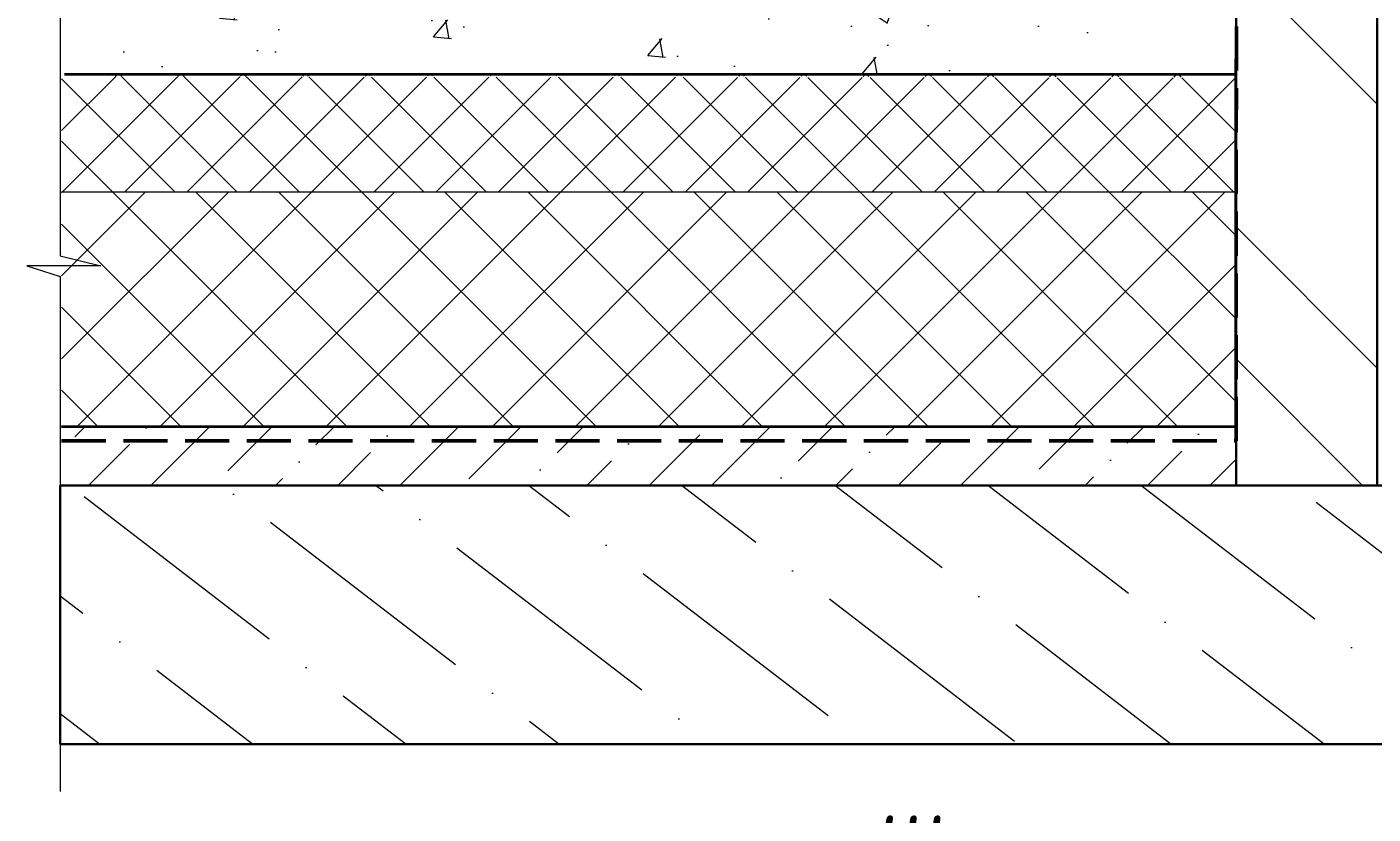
# Model space of a CAD drawing. Header units: millimetres. Extents: x -136099598 to 11807193, y 0 to 779331.
# Drawn here: x 723835 to 726125, y 350727 to 352066 of the extents above; entities that cross this region are included whole.
import ezdxf
from ezdxf import colors
from ezdxf.entities.mleader import LeaderData, LeaderLine
from ezdxf.math import Vec2, Vec3

# ---------------------------------------------------------------- set-up
doc = ezdxf.new("R2010")
doc.units = ezdxf.units.MM
doc.header["$MEASUREMENT"] = 0
doc.linetypes.add('ГОСТ 2.303 4', pattern=[7, 5, -2, 0])
for name, color, linetype, lineweight in [('АР.РД_Размеры', 174, 'Continuous', 9), ('АР_Перегородки_кирпич', 244, 'Continuous', 20), ('АР_Перегородки_кирпич_Штрих', 244, 'Continuous', 5), ('АР_Перекрытие', 250, 'Continuous', 30), ('АР_Штриховка', 253, 'Continuous', 13), ('СПДС_СИМВОЛЫ', 7, 'Continuous', 25), ('Штриховка', 7, 'Continuous', 5)]:
    doc.layers.add(name, color=color, linetype=linetype, lineweight=lineweight)
doc.layers.add('АР_Кровельный аэратор', color=250, linetype='Continuous')
doc.styles.add('Архитект', font='isocpeur.ttf', dxfattribs={"width": 0.8, "oblique": 8})

msp = doc.modelspace()

# ---------------------------------------------------------------- hatches: boundary and pattern name
at = {"layer": 'АР_Кровельный аэратор', "lineweight": 15}
h = msp.add_hatch(dxfattribs=at)
h.set_pattern_fill('AR-CONC', color=256, scale=2)
h.set_pattern_definition([(50, (-991519.1, -62113.03), (364.36934, -31.87817), [38.1, -419.1]), (355, (-991519.1, -62113.03), (-70.48684, 382.11369), [30.48, -335.28117]), (100.451445, (-991488.75, -62115.7), (293.882494, 350.235504), [32.38002, -356.18049]), (46.1842, (-991519.1, -62011.43), (542.15808, -84.08466), [57.15, -628.65]), (96.635558, (-991473.94, -62018.43), (474.80827, 494.85225), [48.57005, -534.27122]), (351.18415, (-991519.1, -62011.4), (474.80827, 494.85225), [45.71993, -502.91946]), (21, (-991468.3, -62036.83), (303.22878, -204.530396), [38.1, -419.1]), (326, (-991468.3, -62036.83), (123.60406, 368.37593), [30.48, -335.28]), (71.451445, (-991443.05, -62053.87), (426.83284, 163.84554), [32.38002, -356.179875]), (37.5, (-991519.11, -62113.03), (6.1772065, 169.110078), [0, -331.216, 0, -340.36, 0, -336.55]), (7.5, (-991519.11, -62113.03), (133.639325, 200.36115), [0, -194.056, 0, -323.596, 0, -128.27]), (327.5, (-991632.4, -62113.03), (271.18119, -11.457488), [0, -127, 0, -396.24, 0, -525.78]), (317.5, (-991683.2, -62113.03), (296.258363, 50.852982), [0, -165.1, 0, -263.144, 0, -373.38])])
h.paths.add_polyline_path([(723891.933, 351986.73), (725692.553, 351985.731), (725692.553, 352185.032), (723891.933, 352185.032)])
at = {"layer": 'АР_Перегородки_кирпич_Штрих', "lineweight": 15, "transparency": 33554687}
h = msp.add_hatch(dxfattribs=at)
h.set_pattern_fill('ANSI32', color=256, scale=50, angle=90, style=0)
h.set_pattern_definition([(135, (-986619.15, -61614.52), (-336.7596, -336.7596), []), (135, (-986619.15, -61390), (-336.7596, -336.7596), [])])
h.paths.add_polyline_path([(725892.353, 357724.284), (725892.353, 351285.931), (726132.353, 351285.931), (726132.353, 357724.284)])
at = {"layer": 'АР_Штриховка', "transparency": 33554559}
h = msp.add_hatch(dxfattribs=at)
h.set_pattern_fill('ANSI36', color=256, scale=50, angle=97.433889)
h.set_pattern_definition([(142.433889, (-993678.97, -61614.52), (-316.994321, 43.542487), [396.875, -79.375, 0, -79.375])])
h.paths.add_polyline_path([(723891.933, 351285.931), (723891.933, 350845.931), (726532.114, 350845.931), (726532.114, 351285.931)])
at = {"layer": 'Штриховка', "ltscale": 75}
h = msp.add_hatch(dxfattribs=at)
h.set_pattern_fill('НЕМЕТАЛЛИЧЕСКИЕ МАТЕРИАЛЫ', color=256, scale=29.970027, angle=180, pattern_type=2)
h.set_pattern_definition([(45, (868891.674, 417946.83), (-52.980022, 52.980022), []), (135, (868891.674, 417946.83), (-52.980022, -52.980022), [])])
edge = h.paths.add_edge_path()
edge.add_line((724041.03, 351785.432), (725892.353, 351785.432))
edge.add_line((725892.353, 351785.432), (725892.353, 351885.332))
edge.add_line((723894.352, 351885.332), (725892.353, 351885.332))
edge.add_line((723894.352, 351785.432), (723894.352, 351885.332))
edge.add_line((724094.152, 351785.432), (723894.352, 351785.432))
edge.add_line((724041.03, 351785.432), (724094.152, 351785.432))
edge = h.paths.add_edge_path()
edge.add_line((723894.352, 351885.332), (723894.352, 351985.232))
edge.add_line((723894.352, 351885.332), (725892.353, 351885.332))
edge.add_line((725892.353, 351885.332), (725892.353, 351985.232))
edge.add_line((723894.352, 351985.232), (725892.353, 351985.232))
edge = h.paths.add_edge_path()
edge.add_line((723894.352, 351981.236), (725892.024, 351979.238))
edge.add_line((725891.525, 351981.68), (725892, 351980.237))
edge.add_line((723894.352, 351985.232), (723899.347, 351985.232))
edge.add_line((723894.352, 351985.232), (725892.353, 351985.232))
edge.add_line((725892.353, 351985.232), (725892.353, 351986.231))
h = msp.add_hatch(dxfattribs=at)
h.set_pattern_fill('НЕМЕТАЛЛИЧЕСКИЕ МАТЕРИАЛЫ', color=256, scale=39.960035, angle=180, pattern_type=2)
h.set_pattern_definition([(45, (868891.67, 417946.83), (-70.64003, 70.64003), []), (135, (868891.67, 417946.83), (-70.64003, -70.64003), [])])
edge = h.paths.add_edge_path()
edge.add_line((725892.353, 351385.831), (725892.353, 351585.632))
edge.add_line((723894.352, 351585.632), (725892.353, 351585.632))
edge.add_line((723894.352, 351585.632), (723894.352, 351385.831))
edge.add_line((723894.352, 351385.831), (725892.353, 351385.831))
edge = h.paths.add_edge_path()
edge.add_line((723894.352, 351648.862), (723894.352, 351785.432))
edge.add_line((723894.352, 351648.862), (723894.352, 351585.632))
edge.add_line((723894.352, 351585.632), (725892.353, 351585.632))
edge.add_line((725892.353, 351585.632), (725892.353, 351785.432))
edge.add_line((724041.03, 351785.432), (725892.353, 351785.432))
edge.add_line((723894.352, 351785.432), (724041.03, 351785.432))
at = {"layer": 'Штриховка', "ltscale": 15}
h = msp.add_hatch(dxfattribs=at)
h.set_pattern_fill('БЕТОН И ИЗДЕЛИЯ ИЗ НЕГО', color=256, scale=29.970027, angle=180, pattern_type=2)
h.set_pattern_definition([(45, (854606.98, 417846.93), (39.735017, 145.69506), [187.312666, -40.459536, 0, -40.459536])])
edge = h.paths.add_edge_path()
edge.add_line((723894.352, 351385.831), (725892.353, 351385.831))
edge.add_line((723894.352, 351385.831), (723894.352, 351285.931))
edge.add_line((725892.353, 351285.931), (723894.352, 351285.931))
edge.add_line((725892.353, 351285.931), (725892.353, 351385.831))

# ---------------------------------------------------------------- linework, layer by layer
at = {"layer": 'АР.РД_Размеры', "elevation": 0}
msp.add_lwpolyline([(723891.933, 352551.253), (723891.933, 351676.275), (723961.099, 351659.739), (723835.311, 351659.739), (723891.933, 351641.432), (723891.933, 350765.352)], dxfattribs=at)
at = {"layer": 'АР_Перегородки_кирпич', "lineweight": 30, "ltscale": 100}
msp.add_lwpolyline([(725892.353, 357724.284), (725892.353, 351285.931), (726132.353, 351285.931), (726132.353, 357724.284)], close=True, dxfattribs=at)
at = {"layer": 'АР_Перекрытие', "lineweight": 30, "ltscale": 100}
msp.add_lwpolyline([(723891.933, 351285.931), (723891.933, 350845.931), (726532.114, 350845.931), (726532.114, 351285.931)], close=True, dxfattribs=at)
at = {"layer": 'СПДС_СИМВОЛЫ', "color": 3, "linetype": 'Continuous', "ltscale": 2.5}
for p, q in [((725891.355, 351386.83), (725891.533, 352011.205, 0)), ((723894.352, 351386.83), (725891.355, 351386.83))]:
    msp.add_line(p, q, dxfattribs=at)
at = {"layer": 'СПДС_СИМВОЛЫ', "color": 30, "linetype": 'Continuous', "ltscale": 2.5}
msp.add_line((723899.347, 351986.231), (725892.353, 351986.231), dxfattribs=at)
at = {"layer": 'СПДС_СИМВОЛЫ', "color": 3, "linetype": 'Continuous', "ltscale": 2.5, "const_width": 0.999, "elevation": 0}
for points in [[(725892.014, 352036.181), (725892.015, 352040.177)], [(725892.007, 352008.209), (725892.008, 352012.205)], [(725892.008, 352015.202), (725892.009, 352019.198)], [(725892.01, 352022.195), (725892.011, 352026.191)], [(725892.012, 352029.188), (725892.013, 352033.184)], [(725892.002, 351987.23), (725892.002, 351991.226)], [(725892.003, 351994.223), (725892.004, 351998.219)], [(725892.005, 352001.216), (725892.006, 352005.212)], [(725892, 351980.237), (725892.001, 351984.233)], [(725892.021, 351961.256), (725892.022, 351965.252)], [(725892.022, 351968.249), (725892.023, 351972.245)], [(725892.019, 351954.263), (725892.02, 351958.259)]]:
    msp.add_lwpolyline(points, dxfattribs=at)
at = {"layer": 'СПДС_СИМВОЛЫ', "color": 3, "linetype": 'Continuous', "ltscale": 2.5, "const_width": 0.999}
for points in [[(725892.015, 352039.178), (725892.016, 352043.174)], [(725892.017, 352046.171), (725892.018, 351951.266)], [(725892.031, 352007.21), (725892.032, 352011.206)], [(725892.033, 352014.203), (725892.033, 352015.201)], [(725892.026, 351986.231), (725892.027, 351990.227)], [(725892.027, 351993.224), (725892.028, 351997.22)], [(725892.029, 352000.217), (725892.03, 352004.213)], [(725891.996, 351962.255), (725891.997, 351966.251)], [(725891.998, 351969.248), (725891.999, 351973.244)], [(725892.024, 351979.238), (725892.025, 351983.234)], [(725891.991, 351941.276), (725891.992, 351945.272)], [(725891.993, 351948.269), (725891.994, 351952.265)], [(725891.995, 351955.262), (725891.996, 351959.258)], [(725891.986, 351920.297), (725891.987, 351924.293)], [(725891.988, 351927.29), (725891.989, 351931.286)], [(725891.989, 351934.283), (725891.99, 351938.279)], [(725891.979, 351892.325), (725891.98, 351896.321)], [(725891.981, 351899.318), (725891.982, 351903.314)], [(725891.982, 351906.311), (725891.983, 351910.307)], [(725891.984, 351913.304), (725891.985, 351917.3)], [(725891.974, 351871.346), (725891.975, 351875.342)], [(725891.976, 351878.339), (725891.977, 351882.335)], [(725891.977, 351885.332), (725891.978, 351889.328)], [(725891.969, 351850.367), (725891.97, 351854.363)], [(725891.97, 351857.36), (725891.971, 351861.356)], [(725891.972, 351864.353), (725891.973, 351868.349)], [(725891.963, 351829.388), (725891.964, 351833.384)], [(725891.965, 351836.381), (725891.966, 351840.377)], [(725891.967, 351843.374), (725891.968, 351847.37)], [(725891.957, 351801.416), (725891.958, 351805.412)], [(725891.958, 351808.409), (725891.959, 351812.405)], [(725891.96, 351815.402), (725891.961, 351819.398)], [(725891.962, 351822.395), (725891.963, 351826.391)], [(725891.951, 351780.437), (725891.952, 351784.433)], [(725891.953, 351787.43), (725891.954, 351791.426)], [(725891.955, 351794.423), (725891.956, 351798.419)], [(725891.946, 351759.458), (725891.947, 351763.454)], [(725891.948, 351766.451), (725891.949, 351770.447)], [(725891.95, 351773.444), (725891.951, 351777.44)], [(725891.941, 351738.479), (725891.942, 351742.475)], [(725891.943, 351745.472), (725891.944, 351749.468)], [(725891.944, 351752.465), (725891.945, 351756.461)], [(725891.934, 351710.507), (725891.935, 351714.503)], [(725891.936, 351717.5), (725891.937, 351721.496)], [(725891.938, 351724.493), (725891.939, 351728.489)], [(725891.939, 351731.486), (725891.94, 351735.482)], [(725891.929, 351689.528), (725891.93, 351693.524)], [(725891.931, 351696.521), (725891.932, 351700.517)], [(725891.932, 351703.514), (725891.933, 351707.51)], [(725891.924, 351668.549), (725891.925, 351672.545)], [(725891.925, 351675.542), (725891.926, 351679.538)], [(725891.927, 351682.535), (725891.928, 351686.531)], [(725891.917, 351640.577), (725891.918, 351644.573)], [(725891.919, 351647.57), (725891.92, 351651.566)], [(725891.92, 351654.563), (725891.921, 351658.559)], [(725891.922, 351661.556), (725891.923, 351665.552)], [(725891.912, 351619.598), (725891.913, 351623.594)], [(725891.913, 351626.591), (725891.914, 351630.587)], [(725891.915, 351633.584), (725891.916, 351637.58)], [(725891.906, 351598.619), (725891.907, 351602.615)], [(725891.908, 351605.612), (725891.909, 351609.608)], [(725891.91, 351612.605), (725891.911, 351616.601)], [(725891.901, 351577.64), (725891.902, 351581.636)], [(725891.903, 351584.633), (725891.904, 351588.629)], [(725891.905, 351591.626), (725891.906, 351595.622)], [(725891.894, 351549.667), (725891.895, 351553.663)], [(725891.896, 351556.66), (725891.897, 351560.656)], [(725891.898, 351563.653), (725891.899, 351567.649)], [(725891.9, 351570.646), (725891.901, 351574.643)], [(725891.889, 351528.688), (725891.89, 351532.684)], [(725891.891, 351535.681), (725891.892, 351539.677)], [(725891.893, 351542.674), (725891.894, 351546.67)], [(725891.855, 351388.828), (725891.856, 351392.824)], [(725891.856, 351395.821), (725891.857, 351399.817)], [(723891.933, 351386.331), (723895.929, 351386.331)], [(724031.793, 351386.331), (723891.933, 351386.331)], [(723893.213, 351386.331), (723897.209, 351386.331)], [(723898.926, 351386.331), (723902.922, 351386.331)], [(723900.206, 351386.331), (723904.202, 351386.331)], [(723905.919, 351386.331), (723909.915, 351386.331)], [(723907.199, 351386.331), (723911.195, 351386.331)], [(723912.912, 351386.331), (723916.908, 351386.331)], [(723914.192, 351386.331), (723918.188, 351386.331)], [(723919.905, 351386.331), (723923.901, 351386.331)], [(723921.185, 351386.331), (723925.181, 351386.331)], [(723926.898, 351386.331), (723930.894, 351386.331)], [(723928.178, 351386.331), (723932.174, 351386.331)], [(723933.891, 351386.331), (723937.887, 351386.331)], [(723935.171, 351386.331), (723939.167, 351386.331)], [(723940.884, 351386.331), (723944.88, 351386.331)], [(723942.164, 351386.331), (723946.16, 351386.331)], [(723947.877, 351386.331), (723951.873, 351386.331)], [(723949.157, 351386.331), (723953.153, 351386.331)], [(723954.87, 351386.331), (723958.866, 351386.331)], [(723956.15, 351386.331), (723960.146, 351386.331)], [(723961.863, 351386.331), (723965.859, 351386.331)], [(723963.143, 351386.331), (723967.139, 351386.331)], [(723968.856, 351386.331), (723972.852, 351386.331)], [(723970.136, 351386.331), (723974.132, 351386.331)], [(723975.849, 351386.331), (723979.845, 351386.331)], [(723977.129, 351386.331), (723981.125, 351386.331)], [(723982.842, 351386.331), (723986.838, 351386.331)], [(723984.122, 351386.331), (723988.118, 351386.331)], [(723989.835, 351386.331), (723993.831, 351386.331)], [(723991.115, 351386.331), (723995.111, 351386.331)], [(723996.828, 351386.331), (724000.824, 351386.331)], [(723998.108, 351386.331), (724002.104, 351386.331)], [(724003.821, 351386.331), (724007.817, 351386.331)], [(724005.101, 351386.331), (724009.097, 351386.331)], [(724010.814, 351386.331), (724014.81, 351386.331)], [(724012.094, 351386.331), (724016.09, 351386.331)], [(724017.807, 351386.331), (724021.803, 351386.331)], [(724019.087, 351386.331), (724023.083, 351386.331)], [(724024.8, 351386.331), (724028.796, 351386.331)], [(724026.08, 351386.331), (724030.076, 351386.331)], [(724033.073, 351386.331), (724037.069, 351386.331)], [(724040.066, 351386.331), (724044.062, 351386.331)], [(724047.059, 351386.331), (724051.055, 351386.331)], [(724054.052, 351386.331), (724058.048, 351386.331)], [(724061.045, 351386.331), (724065.041, 351386.331)], [(724068.038, 351386.331), (724072.034, 351386.331)], [(724075.031, 351386.331), (724079.027, 351386.331)], [(724082.024, 351386.331), (724086.02, 351386.331)], [(724089.017, 351386.331), (724093.013, 351386.331)], [(724096.01, 351386.331), (724100.006, 351386.331)], [(724103.003, 351386.331), (724106.999, 351386.331)], [(724109.996, 351386.331), (724113.992, 351386.331)], [(724116.989, 351386.331), (724120.985, 351386.331)], [(724123.982, 351386.331), (724127.978, 351386.331)], [(724130.975, 351386.331), (724134.971, 351386.331)], [(724137.968, 351386.331), (724141.964, 351386.331)], [(724144.961, 351386.331), (724148.957, 351386.331)], [(724151.954, 351386.331), (724155.95, 351386.331)], [(724158.947, 351386.331), (724162.943, 351386.331)], [(724165.94, 351386.331), (724169.936, 351386.331)], [(724172.933, 351386.331), (724176.929, 351386.331)], [(724179.926, 351386.331), (724183.922, 351386.331)], [(724186.919, 351386.331), (724190.915, 351386.331)], [(724193.912, 351386.331), (724197.908, 351386.331)], [(724200.905, 351386.331), (724204.901, 351386.331)], [(724207.898, 351386.331), (724211.894, 351386.331)], [(724214.891, 351386.331), (724218.887, 351386.331)], [(724221.884, 351386.331), (724225.88, 351386.331)], [(724228.877, 351386.331), (724232.873, 351386.331)], [(724235.87, 351386.331), (724239.866, 351386.331)], [(724242.863, 351386.331), (724246.859, 351386.331)], [(724249.856, 351386.331), (724253.852, 351386.331)], [(724256.849, 351386.331), (724260.845, 351386.331)], [(724263.842, 351386.331), (724267.838, 351386.331)], [(724270.835, 351386.331), (724274.831, 351386.331)], [(724277.829, 351386.331), (724281.825, 351386.331)], [(724284.822, 351386.331), (724288.818, 351386.331)], [(724291.815, 351386.331), (724295.811, 351386.331)], [(724298.808, 351386.331), (724302.804, 351386.331)], [(724305.801, 351386.331), (724309.797, 351386.331)], [(724312.794, 351386.331), (724316.79, 351386.331)], [(724319.787, 351386.331), (724323.783, 351386.331)], [(724326.78, 351386.331), (724330.776, 351386.331)], [(724333.773, 351386.331), (724337.769, 351386.331)], [(724340.766, 351386.331), (724344.762, 351386.331)], [(724347.759, 351386.331), (724351.755, 351386.331)], [(724354.752, 351386.331), (724358.748, 351386.331)], [(724361.745, 351386.331), (724365.741, 351386.331)], [(724368.738, 351386.331), (724372.734, 351386.331)], [(724375.731, 351386.331), (724379.727, 351386.331)], [(724382.724, 351386.331), (724386.72, 351386.331)], [(724389.717, 351386.331), (724393.713, 351386.331)], [(724396.71, 351386.331), (724400.706, 351386.331)], [(724403.703, 351386.331), (724407.699, 351386.331)], [(724410.696, 351386.331), (724414.692, 351386.331)], [(724417.689, 351386.331), (724421.685, 351386.331)], [(724424.682, 351386.331), (724428.678, 351386.331)], [(724431.675, 351386.331), (724435.671, 351386.331)], [(724438.668, 351386.331), (724442.664, 351386.331)], [(724445.661, 351386.331), (724449.657, 351386.331)], [(724452.654, 351386.331), (724456.65, 351386.331)], [(724459.647, 351386.331), (724463.643, 351386.331)], [(724466.64, 351386.331), (724470.636, 351386.331)], [(724473.633, 351386.331), (724477.629, 351386.331)], [(724480.626, 351386.331), (724484.622, 351386.331)], [(724487.619, 351386.331), (724491.615, 351386.331)], [(724494.612, 351386.331), (724498.608, 351386.331)], [(724501.605, 351386.331), (724505.601, 351386.331)], [(724508.598, 351386.331), (724512.594, 351386.331)], [(724515.591, 351386.331), (724519.587, 351386.331)], [(724522.584, 351386.331), (724526.58, 351386.331)], [(724529.577, 351386.331), (724533.573, 351386.331)], [(724536.57, 351386.331), (724540.566, 351386.331)], [(724543.563, 351386.331), (724547.559, 351386.331)], [(724550.556, 351386.331), (724554.552, 351386.331)], [(724557.549, 351386.331), (724561.545, 351386.331)], [(724564.542, 351386.331), (724568.538, 351386.331)], [(724571.535, 351386.331), (724575.531, 351386.331)], [(724578.528, 351386.331), (724582.524, 351386.331)], [(724585.521, 351386.331), (724589.517, 351386.331)], [(724592.514, 351386.331), (724596.51, 351386.331)], [(724599.507, 351386.331), (724603.503, 351386.331)], [(724606.5, 351386.331), (724610.496, 351386.331)], [(724613.493, 351386.331), (724617.489, 351386.331)], [(724620.486, 351386.331), (724624.482, 351386.331)], [(724627.479, 351386.331), (724631.475, 351386.331)], [(724634.472, 351386.331), (724638.468, 351386.331)], [(724641.465, 351386.331), (724645.461, 351386.331)], [(724648.458, 351386.331), (724652.454, 351386.331)], [(724655.451, 351386.331), (724659.447, 351386.331)], [(724662.444, 351386.331), (724666.44, 351386.331)], [(724669.437, 351386.331), (724673.433, 351386.331)], [(724676.43, 351386.331), (724680.426, 351386.331)], [(724683.423, 351386.331), (724687.419, 351386.331)], [(724690.416, 351386.331), (724694.412, 351386.331)], [(724697.409, 351386.331), (724701.405, 351386.331)], [(724704.402, 351386.331), (724708.398, 351386.331)], [(724711.395, 351386.331), (724715.391, 351386.331)], [(724718.388, 351386.331), (724722.384, 351386.331)], [(724725.381, 351386.331), (724729.377, 351386.331)], [(724732.374, 351386.331), (724736.37, 351386.331)], [(724739.367, 351386.331), (724743.363, 351386.331)], [(724746.36, 351386.331), (724750.356, 351386.331)], [(724753.353, 351386.331), (724757.349, 351386.331)], [(724760.346, 351386.331), (724764.342, 351386.331)], [(724767.339, 351386.331), (724771.335, 351386.331)], [(724774.332, 351386.331), (724778.328, 351386.331)], [(724781.325, 351386.331), (724785.321, 351386.331)], [(724788.318, 351386.331), (724792.314, 351386.331)], [(724795.311, 351386.331), (724799.307, 351386.331)], [(724802.304, 351386.331), (724806.3, 351386.331)], [(724809.297, 351386.331), (724813.293, 351386.331)], [(724816.29, 351386.331), (724820.286, 351386.331)], [(724823.283, 351386.331), (724827.279, 351386.331)], [(724830.276, 351386.331), (724834.272, 351386.331)], [(724837.269, 351386.331), (724841.265, 351386.331)], [(724844.262, 351386.331), (724848.258, 351386.331)], [(724851.255, 351386.331), (724855.251, 351386.331)], [(724858.248, 351386.331), (724862.244, 351386.331)], [(724865.241, 351386.331), (724869.237, 351386.331)], [(724872.234, 351386.331), (724876.23, 351386.331)], [(724879.227, 351386.331), (724883.223, 351386.331)], [(724886.22, 351386.331), (724890.216, 351386.331)], [(724893.213, 351386.331), (724897.209, 351386.331)], [(724900.206, 351386.331), (724904.202, 351386.331)], [(724907.199, 351386.331), (724911.195, 351386.331)], [(724914.192, 351386.331), (724918.188, 351386.331)], [(724921.185, 351386.331), (724925.181, 351386.331)], [(724928.178, 351386.331), (724932.174, 351386.331)], [(724935.171, 351386.331), (724939.167, 351386.331)], [(724942.164, 351386.331), (724946.16, 351386.331)], [(724949.157, 351386.331), (724953.153, 351386.331)], [(724956.15, 351386.331), (724960.146, 351386.331)], [(724963.143, 351386.331), (724967.139, 351386.331)], [(724970.136, 351386.331), (724974.132, 351386.331)], [(724977.129, 351386.331), (724981.125, 351386.331)], [(724984.122, 351386.331), (724988.118, 351386.331)], [(724991.115, 351386.331), (724995.111, 351386.331)], [(724998.108, 351386.331), (725002.104, 351386.331)], [(725005.101, 351386.331), (725009.097, 351386.331)], [(725012.094, 351386.331), (725016.09, 351386.331)], [(725019.087, 351386.331), (725023.083, 351386.331)], [(725026.08, 351386.331), (725030.076, 351386.331)], [(725033.073, 351386.331), (725037.069, 351386.331)], [(725040.066, 351386.331), (725044.062, 351386.331)], [(725782.463, 351386.331), (725786.459, 351386.331)], [(725789.456, 351386.331), (725793.452, 351386.331)], [(725796.449, 351386.331), (725800.445, 351386.331)], [(725803.442, 351386.331), (725807.438, 351386.331)], [(725810.435, 351386.331), (725814.431, 351386.331)], [(725817.428, 351386.331), (725821.424, 351386.331)], [(725824.421, 351386.331), (725828.417, 351386.331)], [(725831.414, 351386.331), (725835.41, 351386.331)], [(725838.407, 351386.331), (725842.403, 351386.331)], [(725845.4, 351386.331), (725849.396, 351386.331)], [(725852.393, 351386.331), (725856.389, 351386.331)], [(725859.386, 351386.331), (725863.382, 351386.331)], [(725866.379, 351386.331), (725870.375, 351386.331)], [(725873.372, 351386.331), (725877.368, 351386.331)], [(725880.365, 351386.331), (725884.361, 351386.331)], [(725887.358, 351386.331), (725891.354, 351386.331)]]:
    msp.add_lwpolyline(points, dxfattribs=at)
at = {"layer": 'СПДС_СИМВОЛЫ', "color": 3, "linetype": 'Continuous', "ltscale": 2.5}
msp.add_lwpolyline([(723894.352, 351385.831), (725892.353, 351385.831), (725892.532, 352011.205)], dxfattribs=at)
at = {"layer": 'СПДС_СИМВОЛЫ', "color": 30, "linetype": 'Continuous', "ltscale": 2.5}
msp.add_lwpolyline([(723899.347, 351985.232), (725892.353, 351985.232)], dxfattribs=at)
at = {"layer": 'СПДС_СИМВОЛЫ', "color": 30, "linetype": 'Continuous', "ltscale": 2.5, "const_width": 0.999}
for points in [[(723938.886, 351985.731), (723942.882, 351985.731)], [(723940.166, 351985.731), (723944.162, 351985.731)], [(723945.879, 351985.731), (723949.875, 351985.731)], [(723947.159, 351985.731), (723951.155, 351985.731)], [(723952.872, 351985.731), (723956.868, 351985.731)], [(723954.152, 351985.731), (723958.148, 351985.731)], [(723959.865, 351985.731), (723963.861, 351985.731)], [(723961.145, 351985.731), (723965.141, 351985.731)], [(723966.858, 351985.731), (723970.854, 351985.731)], [(723968.138, 351985.731), (723972.134, 351985.731)], [(723973.851, 351985.731), (723977.847, 351985.731)], [(723975.131, 351985.731), (723979.127, 351985.731)], [(723980.844, 351985.731), (723984.84, 351985.731)], [(723982.124, 351985.731), (723986.12, 351985.731)], [(723987.837, 351985.731), (723991.833, 351985.731)], [(723989.117, 351985.731), (723993.113, 351985.731)], [(723994.83, 351985.731), (723998.826, 351985.731)], [(723996.11, 351985.731), (724000.106, 351985.731)], [(724001.823, 351985.731), (724005.819, 351985.731)], [(724003.103, 351985.731), (724007.099, 351985.731)], [(724008.816, 351985.731), (724012.812, 351985.731)], [(724010.096, 351985.731), (724014.092, 351985.731)], [(724015.809, 351985.731), (724019.805, 351985.731)], [(724017.089, 351985.731), (724021.085, 351985.731)], [(724022.802, 351985.731), (724026.798, 351985.731)], [(724024.082, 351985.731), (724028.078, 351985.731)], [(724029.795, 351985.731), (724033.791, 351985.731)], [(724031.075, 351985.731), (724035.071, 351985.731)], [(724038.068, 351985.731), (724042.064, 351985.731)], [(724045.061, 351985.731), (724049.057, 351985.731)], [(724052.054, 351985.731), (724056.05, 351985.731)], [(724059.047, 351985.731), (724063.043, 351985.731)], [(724066.04, 351985.731), (724070.036, 351985.731)], [(724073.033, 351985.731), (724077.029, 351985.731)], [(724080.026, 351985.731), (724084.022, 351985.731)], [(724087.019, 351985.731), (724091.015, 351985.731)], [(724094.012, 351985.731), (724098.008, 351985.731)], [(724101.005, 351985.731), (724105.001, 351985.731)], [(724107.998, 351985.731), (724111.994, 351985.731)], [(724114.991, 351985.731), (724118.987, 351985.731)], [(724121.984, 351985.731), (724125.98, 351985.731)], [(724128.977, 351985.731), (724132.973, 351985.731)], [(724135.97, 351985.731), (724139.966, 351985.731)], [(724142.963, 351985.731), (724146.959, 351985.731)], [(724149.956, 351985.731), (724153.952, 351985.731)], [(724156.949, 351985.731), (724160.945, 351985.731)], [(724163.942, 351985.731), (724167.938, 351985.731)], [(724170.935, 351985.731), (724174.931, 351985.731)], [(724177.928, 351985.731), (724181.924, 351985.731)], [(724184.921, 351985.731), (724188.917, 351985.731)], [(724191.914, 351985.731), (724195.91, 351985.731)], [(724198.907, 351985.731), (724202.903, 351985.731)], [(724205.9, 351985.731), (724209.896, 351985.731)], [(724212.893, 351985.731), (724216.889, 351985.731)], [(724219.886, 351985.731), (724223.882, 351985.731)], [(724226.879, 351985.731), (724230.875, 351985.731)], [(724233.872, 351985.731), (724237.868, 351985.731)], [(724240.865, 351985.731), (724244.861, 351985.731)], [(724247.858, 351985.731), (724251.854, 351985.731)], [(724254.851, 351985.731), (724258.847, 351985.731)], [(724261.844, 351985.731), (724265.84, 351985.731)], [(724268.837, 351985.731), (724272.833, 351985.731)], [(724275.831, 351985.731), (724279.827, 351985.731)], [(724282.824, 351985.731), (724286.82, 351985.731)], [(724289.817, 351985.731), (724293.813, 351985.731)], [(724296.81, 351985.731), (724300.806, 351985.731)], [(724303.803, 351985.731), (724307.799, 351985.731)], [(724310.796, 351985.731), (724314.792, 351985.731)], [(724317.789, 351985.731), (724321.785, 351985.731)], [(724324.782, 351985.731), (724328.778, 351985.731)], [(724331.775, 351985.731), (724335.771, 351985.731)], [(724338.768, 351985.731), (724342.764, 351985.731)], [(724345.761, 351985.731), (724349.757, 351985.731)], [(724352.754, 351985.731), (724356.75, 351985.731)], [(724359.747, 351985.731), (724363.743, 351985.731)], [(724366.74, 351985.731), (724370.736, 351985.731)], [(724373.733, 351985.731), (724377.729, 351985.731)], [(724380.726, 351985.731), (724384.722, 351985.731)], [(724387.719, 351985.731), (724391.715, 351985.731)], [(724394.712, 351985.731), (724398.708, 351985.731)], [(724401.705, 351985.731), (724405.701, 351985.731)], [(724408.698, 351985.731), (724412.694, 351985.731)], [(724415.691, 351985.731), (724419.687, 351985.731)], [(724422.684, 351985.731), (724426.68, 351985.731)], [(724429.677, 351985.731), (724433.673, 351985.731)], [(724436.67, 351985.731), (724440.666, 351985.731)], [(724443.663, 351985.731), (724447.659, 351985.731)], [(724450.656, 351985.731), (724454.652, 351985.731)], [(724457.649, 351985.731), (724461.645, 351985.731)], [(724464.642, 351985.731), (724468.638, 351985.731)], [(724471.635, 351985.731), (724475.631, 351985.731)], [(724478.628, 351985.731), (724482.624, 351985.731)], [(724485.621, 351985.731), (724489.617, 351985.731)], [(724492.614, 351985.731), (724496.61, 351985.731)], [(724499.607, 351985.731), (724503.603, 351985.731)], [(724506.6, 351985.731), (724510.596, 351985.731)], [(724513.593, 351985.731), (724517.589, 351985.731)], [(724520.586, 351985.731), (724524.582, 351985.731)], [(724527.579, 351985.731), (724531.575, 351985.731)], [(724534.572, 351985.731), (724538.568, 351985.731)], [(724541.565, 351985.731), (724545.561, 351985.731)], [(724548.558, 351985.731), (724552.554, 351985.731)], [(724555.551, 351985.731), (724559.547, 351985.731)], [(724562.544, 351985.731), (724566.54, 351985.731)], [(724569.537, 351985.731), (724573.533, 351985.731)], [(724576.53, 351985.731), (724580.526, 351985.731)], [(724583.523, 351985.731), (724587.519, 351985.731)], [(724590.516, 351985.731), (724594.512, 351985.731)], [(724597.509, 351985.731), (724601.505, 351985.731)], [(724604.502, 351985.731), (724608.498, 351985.731)], [(724611.495, 351985.731), (724615.491, 351985.731)], [(724618.488, 351985.731), (724622.484, 351985.731)], [(724625.481, 351985.731), (724629.477, 351985.731)], [(724632.474, 351985.731), (724636.47, 351985.731)], [(724639.467, 351985.731), (724643.463, 351985.731)], [(724646.46, 351985.731), (724650.456, 351985.731)], [(724653.453, 351985.731), (724657.449, 351985.731)], [(724660.446, 351985.731), (724664.442, 351985.731)], [(724667.439, 351985.731), (724671.435, 351985.731)], [(724674.432, 351985.731), (724678.428, 351985.731)], [(724681.425, 351985.731), (724685.421, 351985.731)], [(724688.418, 351985.731), (724692.414, 351985.731)], [(725430.815, 351985.731), (725434.811, 351985.731)], [(725437.808, 351985.731), (725441.804, 351985.731)], [(725444.801, 351985.731), (725448.797, 351985.731)], [(725451.794, 351985.731), (725455.79, 351985.731)], [(725458.787, 351985.731), (725462.783, 351985.731)], [(725465.78, 351985.731), (725469.776, 351985.731)], [(725472.773, 351985.731), (725476.769, 351985.731)], [(725479.766, 351985.731), (725483.762, 351985.731)], [(725486.759, 351985.731), (725490.755, 351985.731)], [(725493.752, 351985.731), (725497.748, 351985.731)], [(725500.745, 351985.731), (725504.741, 351985.731)], [(725507.738, 351985.731), (725511.734, 351985.731)], [(725514.731, 351985.731), (725518.727, 351985.731)], [(725521.724, 351985.731), (725525.72, 351985.731)], [(725528.717, 351985.731), (725532.713, 351985.731)], [(725535.71, 351985.731), (725539.706, 351985.731)], [(725542.703, 351985.731), (725546.699, 351985.731)], [(725549.696, 351985.731), (725553.692, 351985.731)], [(725556.689, 351985.731), (725560.685, 351985.731)], [(725563.682, 351985.731), (725567.678, 351985.731)], [(725570.675, 351985.731), (725574.671, 351985.731)], [(725577.668, 351985.731), (725581.664, 351985.731)], [(725584.661, 351985.731), (725588.657, 351985.731)], [(725591.654, 351985.731), (725595.65, 351985.731)], [(725598.647, 351985.731), (725602.643, 351985.731)], [(725605.64, 351985.731), (725609.636, 351985.731)], [(725612.633, 351985.731), (725616.629, 351985.731)], [(725619.626, 351985.731), (725623.622, 351985.731)], [(725626.619, 351985.731), (725630.615, 351985.731)], [(725633.612, 351985.731), (725637.608, 351985.731)], [(725640.605, 351985.731), (725644.601, 351985.731)], [(725647.598, 351985.731), (725651.594, 351985.731)], [(725654.591, 351985.731), (725658.587, 351985.731)], [(725661.584, 351985.731), (725665.58, 351985.731)], [(725668.577, 351985.731), (725672.573, 351985.731)], [(725675.57, 351985.731), (725679.566, 351985.731)], [(725682.563, 351985.731), (725686.559, 351985.731)], [(725689.556, 351985.731), (725693.552, 351985.731)], [(725696.549, 351985.731), (725700.545, 351985.731)], [(725703.542, 351985.731), (725707.538, 351985.731)], [(725710.535, 351985.731), (725714.531, 351985.731)], [(725717.528, 351985.731), (725721.524, 351985.731)], [(725724.521, 351985.731), (725728.517, 351985.731)], [(725731.514, 351985.731), (725735.51, 351985.731)], [(725738.507, 351985.731), (725742.503, 351985.731)], [(725745.5, 351985.731), (725749.496, 351985.731)], [(725752.493, 351985.731), (725756.489, 351985.731)], [(725759.486, 351985.731), (725763.482, 351985.731)], [(725766.479, 351985.731), (725770.475, 351985.731)], [(725773.472, 351985.731), (725777.468, 351985.731)], [(725780.465, 351985.731), (725784.461, 351985.731)], [(725787.458, 351985.731), (725791.454, 351985.731)], [(725794.451, 351985.731), (725798.447, 351985.731)], [(725801.444, 351985.731), (725805.44, 351985.731)], [(725808.437, 351985.731), (725812.433, 351985.731)], [(725815.43, 351985.731), (725819.426, 351985.731)], [(725822.423, 351985.731), (725826.419, 351985.731)], [(725829.416, 351985.731), (725833.412, 351985.731)], [(725836.409, 351985.731), (725840.405, 351985.731)], [(725843.402, 351985.731), (725847.398, 351985.731)], [(725850.395, 351985.731), (725854.391, 351985.731)], [(725857.388, 351985.731), (725861.384, 351985.731)], [(725864.381, 351985.731), (725868.377, 351985.731)], [(725871.374, 351985.731), (725875.37, 351985.731)], [(725878.367, 351985.731), (725882.363, 351985.731)], [(725885.36, 351985.731), (725889.356, 351985.731)]]:
    msp.add_lwpolyline(points, dxfattribs=at)
at = {"layer": 'Штриховка', "color": 6, "linetype": 'ГОСТ 2.303 4', "lineweight": 50, "ltscale": 15}
msp.add_lwpolyline([(723894.352, 351361.727), (725892.44, 351361.731), (725896.149, 357720.58)], dxfattribs=at)
at = {"layer": 'Штриховка', "ltscale": 20}
for points in [[(723894.352, 351785.432), (725892.353, 351785.432)], [(723894.352, 351385.831), (725892.353, 351385.831)]]:
    msp.add_lwpolyline(points, dxfattribs=at)

# ---------------------------------------------------------------- leaders
at = {"layer": 'АР_Кровельный аэратор', "lineweight": 15}
ml = msp.add_multileader_mtext('Standard', dxfattribs=at)
ml.set_content('Штукатурка по сетке ^Jс окрашиванием ', color=256, style='Архитект')
ml.set_leader_properties()
ml.build(insert=Vec2(0, 0))
ml.multileader.update_dxf_attribs({"text_left_attachment_type": 6, "text_right_attachment_type": 6, "dogleg_length": 50, "arrow_head_size": 124.875})
ctx = ml.context
ctx.base_point, ctx.char_height, ctx.arrow_head_size, ctx.landing_gap_size, ctx.plane_origin = Vec3(725256.311, 350561.597, 0), 124.87511, 124.875, 12.488, Vec3(730615.087, 350429.589, 0)
ctx.left_attachment, ctx.right_attachment = 6, 6
notes = []
notes.append((ctx, [(1, (1, 1, 0), (727122.133, 350561.597, 0), (-1, 0), 434.686, [(1, [(728292.393, 351150.483, 0), (726572.313, 351147.409, 0)], 0, [])])]))
ctx.mtext.insert, ctx.mtext.width, ctx.mtext.defined_height, ctx.mtext.flow_direction = Vec3(725268.798, 350723.935, 0), 2391.1187, 268.583, 5
for ctx, leaders in notes:
    for number, flags, end, landing, length, lines in leaders:
        leader = LeaderData()
        leader.index, (leader.has_last_leader_line, leader.has_dogleg_vector, leader.attachment_direction) = number, flags
        leader.last_leader_point, leader.dogleg_vector, leader.dogleg_length = Vec3(end), Vec3(landing), length
        for number, points, colour, breaks in lines:
            line = LeaderLine()
            line.index, line.vertices, line.color, line.breaks = number, Vec3.list(points), colors.encode_raw_color(colour), breaks
            leader.lines.append(line)
        ctx.leaders.append(leader)

doc.saveas('drawing.dxf')
